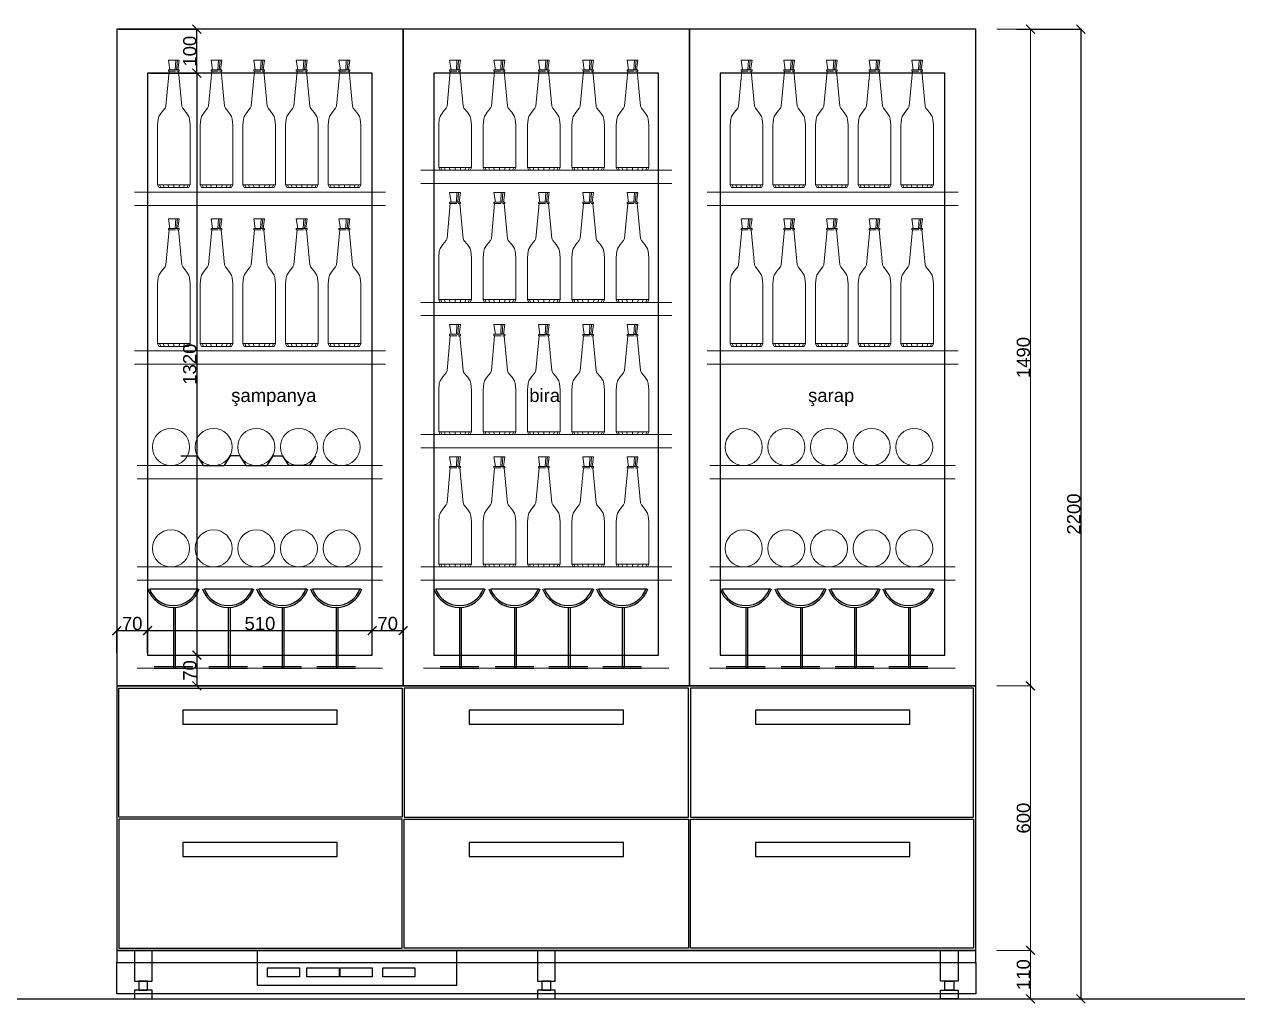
# Model space of a CAD drawing. Header units: millimetres. Extents: x 11444 to 38468, y 2013 to 7470.
# Drawn here: x 17794 to 20548, y 3119 to 5341 of the extents above; entities that cross this region are included whole.
import ezdxf

# ---------------------------------------------------------------- set-up
doc = ezdxf.new("R2010")
doc.units = ezdxf.units.MM
doc.layers.add('Auto-SilikCizgiler', color=251, linetype='Continuous', lineweight=9)
doc.styles.get("Standard").update_dxf_attribs({"font": 'arial.ttf'})
doc.dimstyles.new('ölçü 1_50', dxfattribs={"dimtxt": 30, "dimasz": 20, "dimexe": 2, "dimexo": 5, "dimtad": 1, "dimdec": 0, "dimtxsty": 'Standard', "dimblk": 'ARCHTICK', "dimcen": 2.5, "dimclrd": 256, "dimclre": 256, "dimclrt": 256, "dimadec": 0, "dimazin": 0, "dimtfac": 1, "dimtdec": 0, "dimtmove": 0, "dimatfit": 3, "dimldrblk": 'ARCHTICK', "dimfxl": 1, "dimlwd": -1, "dimlwe": -1, "dimarcsym": 0})

# ---------------------------------------------------------------- blocks, each defined once
blk = doc.blocks.new('sisw')
at = {"layer": 'Auto-SilikCizgiler'}
for points in [[(19158.05, 139884.55, -0.22), (19158.36, 139882.35, -0.16), (19158.36, 139882.35, 0.16), (19158.05, 139884.55, 0.22)], [(19159.29, 139884.55), (19158.2, 139884.55, -0.63), (19158.05, 139884.55, -0.22), (19159.29, 139884.55)], [(19159.29, 139884.55), (19158.05, 139884.55, -0.22), (19158.05, 139884.55, 0.22), (19159.29, 139884.55)], [(19159.29, 139884.55), (19158.05, 139884.55, 0.22), (19158.2, 139884.55, 0.63), (19159.29, 139884.55)], [(19159.29, 139884.55), (19158.48, 139884.55, -0.96), (19158.2, 139884.55, -0.63), (19159.29, 139884.55)], [(19159.29, 139884.55), (19158.2, 139884.55, 0.63), (19158.48, 139884.55, 0.96), (19159.29, 139884.55)], [(19159.29, 139884.55), (19158.86, 139884.55, -1.18), (19158.48, 139884.55, -0.96), (19159.29, 139884.55)], [(19159.29, 139884.55), (19158.48, 139884.55, 0.96), (19158.86, 139884.55, 1.18), (19159.29, 139884.55)], [(19159.29, 139884.55), (19159.29, 139884.55, -1.26), (19158.86, 139884.55, -1.18), (19159.29, 139884.55)], [(19159.29, 139884.55), (19158.86, 139884.55, 1.18), (19159.29, 139884.55, 1.26), (19159.29, 139884.55)], [(19159.29, 139884.55), (19159.29, 139884.55, 1.26), (19159.72, 139884.55, 1.18), (19159.29, 139884.55)], [(19159.29, 139884.55), (19159.72, 139884.55, 1.18), (19160.1, 139884.55, 0.96), (19159.29, 139884.55)], [(19159.29, 139884.55), (19160.1, 139884.55, 0.96), (19160.38, 139884.55, 0.63), (19159.29, 139884.55)], [(19159.29, 139884.55), (19160.38, 139884.55, 0.63), (19160.53, 139884.55, 0.22), (19159.29, 139884.55)], [(19159.29, 139884.55), (19160.53, 139884.55, 0.22), (19160.53, 139884.55, -0.22), (19159.29, 139884.55)], [(19159.29, 139884.55), (19160.53, 139884.55, -0.22), (19160.38, 139884.55, -0.63), (19159.29, 139884.55)], [(19159.29, 139884.55), (19160.38, 139884.55, -0.63), (19160.1, 139884.55, -0.96), (19159.29, 139884.55)], [(19159.29, 139884.55), (19160.1, 139884.55, -0.96), (19159.72, 139884.55, -1.18), (19159.29, 139884.55)], [(19159.29, 139884.55), (19159.72, 139884.55, -1.18), (19159.29, 139884.55, -1.26), (19159.29, 139884.55)], [(19159.72, 139884.55, 1.18), (19159.61, 139882.35, 0.89), (19159.9, 139882.35, 0.72), (19160.1, 139884.55, 0.96)], [(19160.1, 139884.55, -0.96), (19159.9, 139882.35, -0.72), (19159.61, 139882.35, -0.89), (19159.72, 139884.55, -1.18)], [(19160.53, 139884.55, 0.22), (19160.22, 139882.35, 0.16), (19160.22, 139882.35, -0.16), (19160.53, 139884.55, -0.22)], [(19158.21, 139882.04, 0.19), (19157.47, 139874.11, 0.32), (19157.47, 139874.11, -0.32), (19158.21, 139882.04, -0.19)], [(19158.78, 139882.35, 0.3), (19158.2, 139882.35, 0.63), (19158.05, 139882.35, 0.22), (19158.71, 139882.35, 0.1)], [(19158.71, 139882.35, 0.1), (19158.05, 139882.35, 0.22), (19158.05, 139882.35, -0.22), (19158.71, 139882.35, -0.1)], [(19158.05, 139882.35, 0.22), (19158.05, 139882.04, 0.22), (19158.05, 139882.04, -0.22), (19158.05, 139882.35, -0.22)], [(19158.71, 139882.35, -0.1), (19158.05, 139882.35, -0.22), (19158.2, 139882.35, -0.63), (19158.78, 139882.35, -0.3)], [(19158.2, 139882.04, 0.63), (19158.34, 139882.04, 0.55), (19158.21, 139882.04, 0.19), (19158.05, 139882.04, 0.22)], [(19158.05, 139882.04, 0.22), (19158.21, 139882.04, 0.19), (19158.21, 139882.04, -0.19), (19158.05, 139882.04, -0.22)], [(19158.05, 139882.04, -0.22), (19158.21, 139882.04, -0.19), (19158.34, 139882.04, -0.55), (19158.2, 139882.04, -0.63)], [(19158.91, 139882.35, 0.46), (19158.48, 139882.35, 0.96), (19158.2, 139882.35, 0.63), (19158.78, 139882.35, 0.3)], [(19158.78, 139882.35, -0.3), (19158.2, 139882.35, -0.63), (19158.48, 139882.35, -0.96), (19158.91, 139882.35, -0.46)], [(19158.48, 139882.04, 0.96), (19158.58, 139882.04, 0.84), (19158.34, 139882.04, 0.55), (19158.2, 139882.04, 0.63)], [(19158.2, 139882.04, -0.63), (19158.34, 139882.04, -0.55), (19159.67, 139882.04, -1.03), (19158.48, 139882.04, -0.96)], [(19158.36, 139882.35, 0.16), (19158.73, 139882.35, 0.1), (19158.8, 139882.35, 0.28), (19158.47, 139882.35, 0.47)], [(19158.36, 139882.35, -0.16), (19158.73, 139882.35, -0.1), (19158.73, 139882.35, 0.1), (19158.36, 139882.35, 0.16)], [(19158.47, 139882.35, -0.47), (19158.8, 139882.35, -0.28), (19158.73, 139882.35, -0.1), (19158.36, 139882.35, -0.16)], [(19158.47, 139882.35, 0.47), (19158.8, 139882.35, 0.28), (19158.93, 139882.35, 0.43), (19158.69, 139882.35, 0.72)], [(19158.69, 139882.35, -0.72), (19158.93, 139882.35, -0.43), (19158.8, 139882.35, -0.28), (19158.47, 139882.35, -0.47)], [(19159.09, 139882.35, 0.56), (19158.86, 139882.35, 1.18), (19158.48, 139882.35, 0.96), (19158.91, 139882.35, 0.46)], [(19158.91, 139882.35, -0.46), (19158.48, 139882.35, -0.96), (19158.86, 139882.35, -1.18), (19159.09, 139882.35, -0.56)], [(19158.69, 139882.35, 0.72), (19158.93, 139882.35, 0.43), (19159.1, 139882.35, 0.53), (19158.97, 139882.35, 0.89)], [(19158.97, 139882.35, -0.89), (19159.1, 139882.35, -0.53), (19158.93, 139882.35, -0.43), (19158.69, 139882.35, -0.72)], [(19159.29, 139882.35, 0.6), (19159.29, 139882.35, 1.26), (19158.86, 139882.35, 1.18), (19159.09, 139882.35, 0.56)], [(19159.09, 139882.35, -0.56), (19158.86, 139882.35, -1.18), (19159.29, 139882.35, -1.26), (19159.29, 139882.35, -0.6)], [(19159.29, 139882.35, -0.94), (19159.29, 139882.35, -0.57), (19159.1, 139882.35, -0.53), (19158.97, 139882.35, -0.89)], [(19158.97, 139882.35, 0.89), (19159.1, 139882.35, 0.53), (19159.29, 139882.35, 0.57), (19159.29, 139882.35, 0.94)], [(19159.61, 139882.35, -0.89), (19159.48, 139882.35, -0.53), (19159.29, 139882.35, -0.57), (19159.29, 139882.35, -0.94)], [(19159.29, 139882.35, 0.94), (19159.29, 139882.35, 0.57), (19159.48, 139882.35, 0.53), (19159.61, 139882.35, 0.89)], [(19159.29, 139882.35, -0.6), (19159.29, 139882.35, -1.26), (19159.72, 139882.35, -1.18), (19159.49, 139882.35, -0.56)], [(19159.49, 139882.35, 0.56), (19159.72, 139882.35, 1.18), (19159.29, 139882.35, 1.26), (19159.29, 139882.35, 0.6)], [(19159.9, 139882.35, -0.72), (19159.65, 139882.35, -0.43), (19159.48, 139882.35, -0.53), (19159.61, 139882.35, -0.89)], [(19159.61, 139882.35, 0.89), (19159.48, 139882.35, 0.53), (19159.65, 139882.35, 0.43), (19159.9, 139882.35, 0.72)], [(19159.49, 139882.35, -0.56), (19159.72, 139882.35, -1.18), (19160.1, 139882.35, -0.96), (19159.67, 139882.35, -0.46)], [(19159.67, 139882.35, 0.46), (19160.1, 139882.35, 0.96), (19159.72, 139882.35, 1.18), (19159.49, 139882.35, 0.56)], [(19160.11, 139882.35, -0.47), (19159.78, 139882.35, -0.28), (19159.65, 139882.35, -0.43), (19159.9, 139882.35, -0.72)], [(19159.9, 139882.35, 0.72), (19159.65, 139882.35, 0.43), (19159.78, 139882.35, 0.28), (19160.11, 139882.35, 0.47)], [(19159.67, 139882.35, -0.46), (19160.1, 139882.35, -0.96), (19160.38, 139882.35, -0.63), (19159.81, 139882.35, -0.3)], [(19159.81, 139882.35, 0.3), (19160.38, 139882.35, 0.63), (19160.1, 139882.35, 0.96), (19159.67, 139882.35, 0.46)], [(19160.22, 139882.35, -0.16), (19159.85, 139882.35, -0.1), (19159.78, 139882.35, -0.28), (19160.11, 139882.35, -0.47)], [(19160.11, 139882.35, 0.47), (19159.78, 139882.35, 0.28), (19159.85, 139882.35, 0.1), (19160.22, 139882.35, 0.16)], [(19159.81, 139882.35, -0.3), (19160.38, 139882.35, -0.63), (19160.53, 139882.35, -0.22), (19159.88, 139882.35, -0.1)], [(19159.88, 139882.35, 0.1), (19160.53, 139882.35, 0.22), (19160.38, 139882.35, 0.63), (19159.81, 139882.35, 0.3)], [(19160.22, 139882.35, 0.16), (19159.85, 139882.35, 0.1), (19159.85, 139882.35, -0.1), (19160.22, 139882.35, -0.16)], [(19159.88, 139882.35, -0.1), (19160.53, 139882.35, -0.22), (19160.53, 139882.35, 0.22), (19159.88, 139882.35, 0.1)], [(19160.1, 139882.04, -0.96), (19160, 139882.04, -0.84), (19160.24, 139882.04, -0.55), (19160.38, 139882.04, -0.63)], [(19160.38, 139882.04, 0.63), (19160.24, 139882.04, 0.55), (19160, 139882.04, 0.84), (19160.1, 139882.04, 0.96)], [(19160.38, 139882.04, -0.63), (19160.24, 139882.04, -0.55), (19160.37, 139882.04, -0.19), (19160.53, 139882.04, -0.22)], [(19160.53, 139882.04, 0.22), (19160.37, 139882.04, 0.19), (19160.24, 139882.04, 0.55), (19160.38, 139882.04, 0.63)], [(19160.37, 139882.04, -0.19), (19161.11, 139874.11, -0.32), (19161.11, 139874.11, 0.32), (19160.37, 139882.04, 0.19)], [(19160.53, 139882.04, -0.22), (19160.37, 139882.04, -0.19), (19160.37, 139882.04, 0.19), (19160.53, 139882.04, 0.22)], [(19160.53, 139882.35, -0.22), (19160.53, 139882.04, -0.22), (19160.53, 139882.04, 0.22), (19160.53, 139882.35, 0.22)], [(19156.5, 139872.71, 0.49), (19155.89, 139871.78, 0.6), (19155.89, 139871.78, -0.6), (19156.5, 139872.71, -0.49)], [(19157.28, 139873.64, 0.35), (19156.5, 139872.71, 0.49), (19156.5, 139872.71, -0.49), (19157.28, 139873.64, -0.35)], [(19157.47, 139874.11, 0.32), (19157.28, 139873.64, 0.35), (19157.28, 139873.64, -0.35), (19157.47, 139874.11, -0.32)], [(19161.11, 139874.11, -0.32), (19161.3, 139873.64, -0.35), (19161.3, 139873.64, 0.35), (19161.11, 139874.11, 0.32)], [(19161.3, 139873.64, -0.35), (19162.09, 139872.71, -0.49), (19162.09, 139872.71, 0.49), (19161.3, 139873.64, 0.35)], [(19162.09, 139872.71, -0.49), (19162.69, 139871.78, -0.6), (19162.69, 139871.78, 0.6), (19162.09, 139872.71, 0.49)], [(19155.72, 139871.19, 0.63), (19155.58, 139869.78, 0.65), (19155.58, 139869.78, -0.65), (19155.72, 139871.19, -0.63)], [(19155.58, 139869.78, 0.65), (19155.58, 139856.26, 0.65), (19155.58, 139856.26, -0.65), (19155.58, 139869.78, -0.65)], [(19155.89, 139871.78, 0.6), (19155.72, 139871.19, 0.63), (19155.72, 139871.19, -0.63), (19155.89, 139871.78, -0.6)], [(19162.69, 139871.78, -0.6), (19162.86, 139871.19, -0.63), (19162.86, 139871.19, 0.63), (19162.69, 139871.78, 0.6)], [(19162.86, 139871.19, -0.63), (19163.01, 139869.78, -0.65), (19163.01, 139869.78, 0.65), (19162.86, 139871.19, 0.63)], [(19163.01, 139869.78, -0.65), (19163.01, 139856.26, -0.65), (19163.01, 139856.26, 0.65), (19163.01, 139869.78, 0.65)], [(19156.02, 139856.26, 1.89), (19156.3, 139855.63, 1.73), (19155.89, 139855.63, 0.6), (19155.58, 139856.26, 0.65)], [(19155.58, 139856.26, 0.65), (19155.89, 139855.63, 0.6), (19155.89, 139855.63, -0.6), (19155.58, 139856.26, -0.65)], [(19155.58, 139856.26, -0.65), (19155.89, 139855.63, -0.6), (19156.3, 139855.63, -1.73), (19156.02, 139856.26, -1.89)], [(19156.87, 139856.26, 2.89), (19157.07, 139855.63, 2.65), (19156.3, 139855.63, 1.73), (19156.02, 139856.26, 1.89)], [(19156.02, 139856.26, -1.89), (19156.3, 139855.63, -1.73), (19157.07, 139855.63, -2.65), (19156.87, 139856.26, -2.89)], [(19156.87, 139856.26, -2.89), (19157.07, 139855.63, -2.65), (19158.11, 139855.63, -3.25), (19158, 139856.26, -3.54)], [(19158, 139856.26, 3.54), (19158.11, 139855.63, 3.25), (19157.07, 139855.63, 2.65), (19156.87, 139856.26, 2.89)], [(19158, 139856.26, -3.54), (19158.11, 139855.63, -3.25), (19159.29, 139855.63, -3.46), (19159.29, 139856.26, -3.77)], [(19159.29, 139856.26, 3.77), (19159.29, 139855.63, 3.46), (19158.11, 139855.63, 3.25), (19158, 139856.26, 3.54)], [(19159.29, 139856.26, -3.77), (19159.29, 139855.63, -3.46), (19160.47, 139855.63, -3.25), (19160.58, 139856.26, -3.54)], [(19160.58, 139856.26, 3.54), (19160.47, 139855.63, 3.25), (19159.29, 139855.63, 3.46), (19159.29, 139856.26, 3.77)], [(19160.58, 139856.26, -3.54), (19160.47, 139855.63, -3.25), (19161.51, 139855.63, -2.65), (19161.72, 139856.26, -2.89)], [(19161.72, 139856.26, 2.89), (19161.51, 139855.63, 2.65), (19160.47, 139855.63, 3.25), (19160.58, 139856.26, 3.54)], [(19161.72, 139856.26, -2.89), (19161.51, 139855.63, -2.65), (19162.29, 139855.63, -1.73), (19162.56, 139856.26, -1.89)], [(19162.56, 139856.26, 1.89), (19162.29, 139855.63, 1.73), (19161.51, 139855.63, 2.65), (19161.72, 139856.26, 2.89)], [(19162.56, 139856.26, -1.89), (19162.29, 139855.63, -1.73), (19162.7, 139855.63, -0.6), (19163.01, 139856.26, -0.65)], [(19163.01, 139856.26, 0.65), (19162.7, 139855.63, 0.6), (19162.29, 139855.63, 1.73), (19162.56, 139856.26, 1.89)], [(19163.01, 139856.26, -0.65), (19162.7, 139855.63, -0.6), (19162.7, 139855.63, 0.6), (19163.01, 139856.26, 0.65)], [(19156.3, 139855.63, 1.73), (19157.11, 139855.63, 1.26), (19156.82, 139855.63, 0.44), (19155.89, 139855.63, 0.6)], [(19155.89, 139855.63, 0.6), (19156.82, 139855.63, 0.44), (19156.82, 139855.63, -0.44), (19155.89, 139855.63, -0.6)], [(19155.89, 139855.63, -0.6), (19156.82, 139855.63, -0.44), (19157.11, 139855.63, -1.26), (19156.3, 139855.63, -1.73)], [(19157.07, 139855.63, 2.65), (19157.68, 139855.63, 1.93), (19157.11, 139855.63, 1.26), (19156.3, 139855.63, 1.73)], [(19156.3, 139855.63, -1.73), (19157.11, 139855.63, -1.26), (19157.68, 139855.63, -1.93), (19157.07, 139855.63, -2.65)], [(19158.11, 139855.63, 3.25), (19158.43, 139855.63, 2.36), (19157.68, 139855.63, 1.93), (19157.07, 139855.63, 2.65)], [(19157.07, 139855.63, -2.65), (19157.68, 139855.63, -1.93), (19158.43, 139855.63, -2.36), (19158.11, 139855.63, -3.25)], [(19158.11, 139855.63, -3.25), (19158.43, 139855.63, -2.36), (19159.29, 139855.63, -2.51), (19159.29, 139855.63, -3.46)], [(19159.29, 139855.63, 3.46), (19159.29, 139855.63, 2.51), (19158.43, 139855.63, 2.36), (19158.11, 139855.63, 3.25)], [(19159.29, 139855.63, -3.46), (19159.29, 139855.63, -2.51), (19160.15, 139855.63, -2.36), (19160.47, 139855.63, -3.25)], [(19160.47, 139855.63, 3.25), (19160.15, 139855.63, 2.36), (19159.29, 139855.63, 2.51), (19159.29, 139855.63, 3.46)], [(19160.47, 139855.63, -3.25), (19160.15, 139855.63, -2.36), (19160.91, 139855.63, -1.93), (19161.51, 139855.63, -2.65)], [(19161.51, 139855.63, 2.65), (19160.91, 139855.63, 1.93), (19160.15, 139855.63, 2.36), (19160.47, 139855.63, 3.25)], [(19161.51, 139855.63, -2.65), (19160.91, 139855.63, -1.93), (19161.47, 139855.63, -1.26), (19162.29, 139855.63, -1.73)], [(19162.29, 139855.63, 1.73), (19161.47, 139855.63, 1.26), (19160.91, 139855.63, 1.93), (19161.51, 139855.63, 2.65)], [(19162.29, 139855.63, -1.73), (19161.47, 139855.63, -1.26), (19161.77, 139855.63, -0.44), (19162.7, 139855.63, -0.6)], [(19162.7, 139855.63, 0.6), (19161.77, 139855.63, 0.44), (19161.47, 139855.63, 1.26), (19162.29, 139855.63, 1.73)], [(19162.7, 139855.63, -0.6), (19161.77, 139855.63, -0.44), (19161.77, 139855.63, 0.44), (19162.7, 139855.63, 0.6)]]:
    blk.add_3dface(points, dxfattribs=at)
blk = doc.blocks.new('_ArchTick')
at = {"color": 0, "linetype": 'ByBlock', "const_width": 0.15}
blk.add_lwpolyline([(-0.5, -0.5), (0.5, 0.5)], dxfattribs=at)
blk = doc.blocks.new('*D66')
at = {"layer": 'Auto-SilikCizgiler', "transparency": 16777216}
for p, q in [((20001.5, 3240.4), (20079.7, 3240.4)), ((20077.7, 3240.4), (20077.7, 3130.4)), ((20001.5, 3130.4), (20079.7, 3130.4))]:
    blk.add_line(p, q, dxfattribs=at)
at = {"layer": 'Defpoints', "color": 0, "transparency": 16777216}
for p in [(19996.5, 3240.4), (19996.5, 3130.4), (20077.7, 3130.4)]:
    blk.add_point(p, dxfattribs=at)
at = {"layer": 'Auto-SilikCizgiler', "transparency": 16777216, "xscale": 20, "yscale": 20, "zscale": 20}
for p, rotation in [((20077.7, 3240.4), 90), ((20077.7, 3130.4), 270)]:
    blk.add_blockref('_ArchTick', p, dxfattribs=dict(at, rotation=rotation))
at = {"layer": 'Auto-SilikCizgiler', "transparency": 16777216, "insert": (20061.7, 3185.4), "char_height": 30, "attachment_point": 5, "rotation": 90}
blk.add_mtext('110', dxfattribs=at)
blk = doc.blocks.new('*D67')
at = {"layer": 'Auto-SilikCizgiler', "transparency": 16777216}
for p, q in [((20001.5, 3840.4), (20079.7, 3840.4)), ((20077.7, 3240.4), (20077.7, 3840.4)), ((20001.5, 3240.4), (20079.7, 3240.4))]:
    blk.add_line(p, q, dxfattribs=at)
at = {"layer": 'Defpoints', "color": 0, "transparency": 16777216}
for p in [(19996.5, 3840.4), (20077.7, 3840.4), (19996.5, 3240.4)]:
    blk.add_point(p, dxfattribs=at)
at = {"layer": 'Auto-SilikCizgiler', "transparency": 16777216, "xscale": 20, "yscale": 20, "zscale": 20}
for p, rotation in [((20077.7, 3840.4), 90), ((20077.7, 3240.4), 270)]:
    blk.add_blockref('_ArchTick', p, dxfattribs=dict(at, rotation=rotation))
at = {"layer": 'Auto-SilikCizgiler', "transparency": 16777216, "insert": (20061.7, 3540.4), "char_height": 30, "attachment_point": 5, "rotation": 90}
blk.add_mtext('600', dxfattribs=at)
blk = doc.blocks.new('*D68')
at = {"layer": 'Auto-SilikCizgiler', "transparency": 16777216}
for p, q in [((20001.5, 5330.4), (20079.7, 5330.4)), ((20077.7, 3840.4), (20077.7, 5330.4)), ((20001.5, 3840.4), (20079.7, 3840.4))]:
    blk.add_line(p, q, dxfattribs=at)
at = {"layer": 'Defpoints', "color": 0, "transparency": 16777216}
for p in [(19996.5, 5330.4), (20077.7, 5330.4), (19996.5, 3840.4)]:
    blk.add_point(p, dxfattribs=at)
at = {"layer": 'Auto-SilikCizgiler', "transparency": 16777216, "xscale": 20, "yscale": 20, "zscale": 20}
for p, rotation in [((20077.7, 5330.4), 90), ((20077.7, 3840.4), 270)]:
    blk.add_blockref('_ArchTick', p, dxfattribs=dict(at, rotation=rotation))
at = {"layer": 'Auto-SilikCizgiler', "transparency": 16777216, "insert": (20061.7, 4585.4), "char_height": 30, "attachment_point": 5, "rotation": 90}
blk.add_mtext('1490', dxfattribs=at)
blk = doc.blocks.new('*D73')
at = {"transparency": 16777216}
for p, q in [((20045.6, 5330.4), (20193.9, 5330.4)), ((20191.9, 5330.4), (20191.9, 3130.4)), ((20045.6, 3130.4), (20193.9, 3130.4))]:
    blk.add_line(p, q, dxfattribs=at)
at = {"layer": 'Defpoints', "color": 0, "transparency": 16777216}
for p in [(20040.6, 5330.4), (20040.6, 3130.4), (20191.9, 3130.4)]:
    blk.add_point(p, dxfattribs=at)
at = {"transparency": 16777216, "xscale": 20, "yscale": 20, "zscale": 20}
for p, rotation in [((20191.9, 5330.4), 90), ((20191.9, 3130.4), 270)]:
    blk.add_blockref('_ArchTick', p, dxfattribs=dict(at, rotation=rotation))
at = {"transparency": 16777216, "insert": (20176, 4230.4), "char_height": 30, "attachment_point": 5, "rotation": 90}
blk.add_mtext('2200', dxfattribs=at)
blk = doc.blocks.new('A$C31B919D4')
at = {"layer": 'Auto-SilikCizgiler'}
for points in [[(24.8, 249.6, -27.3), (27.9, 227.6, -26.8), (27.9, 227.6, -23.5), (24.8, 249.6, -23)], [(37.1, 249.6, -25.1), (26.3, 249.6, -31.4), (24.8, 249.6, -27.3), (37.1, 249.6, -25.1)], [(37.1, 249.6, -25.1), (24.8, 249.6, -27.3), (24.8, 249.6, -23), (37.1, 249.6, -25.1)], [(37.1, 249.6, -25.1), (24.8, 249.6, -23), (26.3, 249.6, -18.9), (37.1, 249.6, -25.1)], [(37.1, 249.6, -25.1), (29.1, 249.6, -34.8), (26.3, 249.6, -31.4), (37.1, 249.6, -25.1)], [(37.1, 249.6, -25.1), (26.3, 249.6, -18.9), (29.1, 249.6, -15.5), (37.1, 249.6, -25.1)], [(37.1, 249.6, -25.1), (32.8, 249.6, -37), (29.1, 249.6, -34.8), (37.1, 249.6, -25.1)], [(37.1, 249.6, -25.1), (29.1, 249.6, -15.5), (32.8, 249.6, -13.3), (37.1, 249.6, -25.1)], [(37.1, 249.6, -25.1), (37.1, 249.6, -37.7), (32.8, 249.6, -37), (37.1, 249.6, -25.1)], [(37.1, 249.6, -25.1), (32.8, 249.6, -13.3), (37.1, 249.6, -12.6), (37.1, 249.6, -25.1)], [(37.1, 249.6, -25.1), (37.1, 249.6, -12.6), (41.4, 249.6, -13.3), (37.1, 249.6, -25.1)], [(37.1, 249.6, -25.1), (41.4, 249.6, -13.3), (45.2, 249.6, -15.5), (37.1, 249.6, -25.1)], [(37.1, 249.6, -25.1), (45.2, 249.6, -15.5), (48, 249.6, -18.9), (37.1, 249.6, -25.1)], [(37.1, 249.6, -25.1), (48, 249.6, -18.9), (49.5, 249.6, -23), (37.1, 249.6, -25.1)], [(37.1, 249.6, -25.1), (49.5, 249.6, -23), (49.5, 249.6, -27.3), (37.1, 249.6, -25.1)], [(37.1, 249.6, -25.1), (49.5, 249.6, -27.3), (48, 249.6, -31.4), (37.1, 249.6, -25.1)], [(37.1, 249.6, -25.1), (48, 249.6, -31.4), (45.2, 249.6, -34.8), (37.1, 249.6, -25.1)], [(37.1, 249.6, -25.1), (45.2, 249.6, -34.8), (41.4, 249.6, -37), (37.1, 249.6, -25.1)], [(37.1, 249.6, -25.1), (41.4, 249.6, -37), (37.1, 249.6, -37.7), (37.1, 249.6, -25.1)], [(41.4, 249.6, -13.3), (40.4, 227.6, -16.3), (43.2, 227.6, -17.9), (45.2, 249.6, -15.5)], [(45.2, 249.6, -34.8), (43.2, 227.6, -32.4), (40.4, 227.6, -34), (41.4, 249.6, -37)], [(49.5, 249.6, -23), (46.4, 227.6, -23.5), (46.4, 227.6, -26.8), (49.5, 249.6, -27.3)], [(26.3, 224.5, -23.2), (18.9, 145.2, -21.9), (18.9, 145.2, -28.4), (26.3, 224.5, -27.1)], [(32, 227.6, -22.2), (26.3, 227.6, -18.9), (24.8, 227.6, -23), (31.3, 227.6, -24.1)], [(31.3, 227.6, -24.1), (24.8, 227.6, -23), (24.8, 227.6, -27.3), (31.3, 227.6, -26.2)], [(24.8, 227.6, -23), (24.8, 224.5, -23), (24.8, 224.5, -27.3), (24.8, 227.6, -27.3)], [(31.3, 227.6, -26.2), (24.8, 227.6, -27.3), (26.3, 227.6, -31.4), (32, 227.6, -28.1)], [(26.3, 224.5, -18.9), (27.6, 224.5, -19.6), (26.3, 224.5, -23.2), (24.8, 224.5, -23)], [(24.8, 224.5, -23), (26.3, 224.5, -23.2), (26.3, 224.5, -27.1), (24.8, 224.5, -27.3)], [(24.8, 224.5, -27.3), (26.3, 224.5, -27.1), (27.6, 224.5, -30.6), (26.3, 224.5, -31.4)], [(33.3, 227.6, -20.6), (29.1, 227.6, -15.5), (26.3, 227.6, -18.9), (32, 227.6, -22.2)], [(32, 227.6, -28.1), (26.3, 227.6, -31.4), (29.1, 227.6, -34.8), (33.3, 227.6, -29.7)], [(29.1, 224.5, -15.5), (30.1, 224.5, -16.7), (27.6, 224.5, -19.6), (26.3, 224.5, -18.9)], [(26.3, 224.5, -31.4), (27.6, 224.5, -30.6), (40.9, 224.5, -35.5), (29.1, 224.5, -34.8)], [(27.9, 227.6, -23.5), (31.6, 227.6, -24.2), (32.3, 227.6, -22.3), (29, 227.6, -20.4)], [(27.9, 227.6, -26.8), (31.6, 227.6, -26.1), (31.6, 227.6, -24.2), (27.9, 227.6, -23.5)], [(29, 227.6, -29.9), (32.3, 227.6, -28), (31.6, 227.6, -26.1), (27.9, 227.6, -26.8)], [(29, 227.6, -20.4), (32.3, 227.6, -22.3), (33.5, 227.6, -20.8), (31.1, 227.6, -17.9)], [(31.1, 227.6, -32.4), (33.5, 227.6, -29.5), (32.3, 227.6, -28), (29, 227.6, -29.9)], [(35.1, 227.6, -19.6), (32.8, 227.6, -13.3), (29.1, 227.6, -15.5), (33.3, 227.6, -20.6)], [(33.3, 227.6, -29.7), (29.1, 227.6, -34.8), (32.8, 227.6, -37), (35.1, 227.6, -30.7)], [(31.1, 227.6, -17.9), (33.5, 227.6, -20.8), (35.2, 227.6, -19.8), (33.9, 227.6, -16.3)], [(33.9, 227.6, -34), (35.2, 227.6, -30.5), (33.5, 227.6, -29.5), (31.1, 227.6, -32.4)], [(37.1, 227.6, -19.2), (37.1, 227.6, -12.6), (32.8, 227.6, -13.3), (35.1, 227.6, -19.6)], [(35.1, 227.6, -30.7), (32.8, 227.6, -37), (37.1, 227.6, -37.7), (37.1, 227.6, -31.1)], [(37.1, 227.6, -34.6), (37.1, 227.6, -30.8), (35.2, 227.6, -30.5), (33.9, 227.6, -34)], [(33.9, 227.6, -16.3), (35.2, 227.6, -19.8), (37.1, 227.6, -19.5), (37.1, 227.6, -15.7)], [(40.4, 227.6, -34), (39.1, 227.6, -30.5), (37.1, 227.6, -30.8), (37.1, 227.6, -34.6)], [(37.1, 227.6, -15.7), (37.1, 227.6, -19.5), (39.1, 227.6, -19.8), (40.4, 227.6, -16.3)], [(37.1, 227.6, -31.1), (37.1, 227.6, -37.7), (41.4, 227.6, -37), (39.2, 227.6, -30.7)], [(39.2, 227.6, -19.6), (41.4, 227.6, -13.3), (37.1, 227.6, -12.6), (37.1, 227.6, -19.2)], [(43.2, 227.6, -32.4), (40.8, 227.6, -29.5), (39.1, 227.6, -30.5), (40.4, 227.6, -34)], [(40.4, 227.6, -16.3), (39.1, 227.6, -19.8), (40.8, 227.6, -20.8), (43.2, 227.6, -17.9)], [(39.2, 227.6, -30.7), (41.4, 227.6, -37), (45.2, 227.6, -34.8), (41, 227.6, -29.7)], [(41, 227.6, -20.6), (45.2, 227.6, -15.5), (41.4, 227.6, -13.3), (39.2, 227.6, -19.6)], [(45.3, 227.6, -29.9), (42, 227.6, -28), (40.8, 227.6, -29.5), (43.2, 227.6, -32.4)], [(43.2, 227.6, -17.9), (40.8, 227.6, -20.8), (42, 227.6, -22.3), (45.3, 227.6, -20.4)], [(41, 227.6, -29.7), (45.2, 227.6, -34.8), (48, 227.6, -31.4), (42.3, 227.6, -28.1)], [(42.3, 227.6, -22.2), (48, 227.6, -18.9), (45.2, 227.6, -15.5), (41, 227.6, -20.6)], [(46.4, 227.6, -26.8), (42.7, 227.6, -26.1), (42, 227.6, -28), (45.3, 227.6, -29.9)], [(45.3, 227.6, -20.4), (42, 227.6, -22.3), (42.7, 227.6, -24.2), (46.4, 227.6, -23.5)], [(42.3, 227.6, -28.1), (48, 227.6, -31.4), (49.5, 227.6, -27.3), (43, 227.6, -26.2)], [(43, 227.6, -24.1), (49.5, 227.6, -23), (48, 227.6, -18.9), (42.3, 227.6, -22.2)], [(46.4, 227.6, -23.5), (42.7, 227.6, -24.2), (42.7, 227.6, -26.1), (46.4, 227.6, -26.8)], [(43, 227.6, -26.2), (49.5, 227.6, -27.3), (49.5, 227.6, -23), (43, 227.6, -24.1)], [(45.2, 224.5, -34.8), (44.2, 224.5, -33.6), (46.7, 224.5, -30.6), (48, 224.5, -31.4)], [(48, 224.5, -18.9), (46.7, 224.5, -19.6), (44.2, 224.5, -16.7), (45.2, 224.5, -15.5)], [(48, 224.5, -31.4), (46.7, 224.5, -30.6), (48, 224.5, -27.1), (49.5, 224.5, -27.3)], [(49.5, 224.5, -23), (48, 224.5, -23.2), (46.7, 224.5, -19.6), (48, 224.5, -18.9)], [(48, 224.5, -27.1), (55.4, 145.2, -28.4), (55.4, 145.2, -21.9), (48, 224.5, -23.2)], [(49.5, 224.5, -27.3), (48, 224.5, -27.1), (48, 224.5, -23.2), (49.5, 224.5, -23)], [(49.5, 227.6, -27.3), (49.5, 224.5, -27.3), (49.5, 224.5, -23), (49.5, 227.6, -23)], [(17, 140.5, -21.6), (9.2, 131.2, -20.2), (9.2, 131.2, -30.1), (17, 140.5, -28.7)], [(18.9, 145.2, -21.9), (17, 140.5, -21.6), (17, 140.5, -28.7), (18.9, 145.2, -28.4)], [(55.4, 145.2, -28.4), (57.3, 140.5, -28.7), (57.3, 140.5, -21.6), (55.4, 145.2, -21.9)], [(57.3, 140.5, -28.7), (65.1, 131.2, -30.1), (65.1, 131.2, -20.2), (57.3, 140.5, -21.6)], [(1.4, 116, -18.8), (0, 101.9, -18.6), (0, 101.9, -31.7), (1.4, 116, -31.4)], [(3.1, 121.9, -19.1), (1.4, 116, -18.8), (1.4, 116, -31.4), (3.1, 121.9, -31.1)], [(9.2, 131.2, -20.2), (3.1, 121.9, -19.1), (3.1, 121.9, -31.1), (9.2, 131.2, -30.1)], [(65.1, 131.2, -30.1), (71.2, 121.9, -31.1), (71.2, 121.9, -19.1), (65.1, 131.2, -20.2)], [(71.2, 121.9, -31.1), (72.9, 116, -31.4), (72.9, 116, -18.8), (71.2, 121.9, -19.1)], [(72.9, 116, -31.4), (74.3, 101.9, -31.7), (74.3, 101.9, -18.6), (72.9, 116, -18.8)], [(0, 101.9, -18.6), (0, 6.3, -18.6), (0, 6.3, -31.7), (0, 101.9, -31.7)], [(74.3, 101.9, -31.7), (74.3, 6.3, -31.7), (74.3, 6.3, -18.6), (74.3, 101.9, -18.6)], [(4.5, 6.3, -6.3), (7.2, 0, -7.9), (3.1, 0, -19.1), (0, 6.3, -18.6)], [(0, 6.3, -18.6), (3.1, 0, -19.1), (3.1, 0, -31.2), (0, 6.3, -31.7)], [(0, 6.3, -31.7), (3.1, 0, -31.2), (7.2, 0, -42.4), (4.5, 6.3, -44)], [(7.2, 0, -7.9), (15.4, 0, -12.6), (12.4, 0, -20.8), (3.1, 0, -19.1)], [(3.1, 0, -19.1), (12.4, 0, -20.8), (12.4, 0, -29.5), (3.1, 0, -31.2)], [(3.1, 0, -31.2), (12.4, 0, -29.5), (15.4, 0, -37.7), (7.2, 0, -42.4)], [(12.9, 6.3, 3.7), (14.9, 0, 1.3), (7.2, 0, -7.9), (4.5, 6.3, -6.3)], [(4.5, 6.3, -44), (7.2, 0, -42.4), (14.9, 0, -51.6), (12.9, 6.3, -54)], [(14.9, 0, 1.3), (21, 0, -5.9), (15.4, 0, -12.6), (7.2, 0, -7.9)], [(7.2, 0, -42.4), (15.4, 0, -37.7), (21, 0, -44.4), (14.9, 0, -51.6)], [(12.9, 6.3, -54), (14.9, 0, -51.6), (25.3, 0, -57.6), (24.2, 6.3, -60.6)], [(24.2, 6.3, 10.3), (25.3, 0, 7.3), (14.9, 0, 1.3), (12.9, 6.3, 3.7)], [(25.3, 0, 7.3), (28.5, 0, -1.5), (21, 0, -5.9), (14.9, 0, 1.3)], [(14.9, 0, -51.6), (21, 0, -44.4), (28.5, 0, -48.8), (25.3, 0, -57.6)], [(24.2, 6.3, -60.6), (25.3, 0, -57.6), (37.1, 0, -59.7), (37.1, 6.3, -62.9)], [(37.1, 6.3, 12.6), (37.1, 0, 9.4), (25.3, 0, 7.3), (24.2, 6.3, 10.3)], [(25.3, 0, -57.6), (28.5, 0, -48.8), (37.1, 0, -50.3), (37.1, 0, -59.7)], [(37.1, 0, 9.4), (37.1, 0), (28.5, 0, -1.5), (25.3, 0, 7.3)], [(37.1, 6.3, -62.9), (37.1, 0, -59.7), (49, 0, -57.6), (50, 6.3, -60.6)], [(50, 6.3, 10.3), (49, 0, 7.3), (37.1, 0, 9.4), (37.1, 6.3, 12.6)], [(37.1, 0, -59.7), (37.1, 0, -50.3), (45.7, 0, -48.8), (49, 0, -57.6)], [(49, 0, 7.3), (45.7, 0, -1.5), (37.1, 0), (37.1, 0, 9.4)], [(49, 0, -57.6), (45.7, 0, -48.8), (53.3, 0, -44.4), (59.4, 0, -51.6)], [(59.4, 0, 1.3), (53.3, 0, -5.9), (45.7, 0, -1.5), (49, 0, 7.3)], [(50, 6.3, -60.6), (49, 0, -57.6), (59.4, 0, -51.6), (61.4, 6.3, -54)], [(61.4, 6.3, 3.7), (59.4, 0, 1.3), (49, 0, 7.3), (50, 6.3, 10.3)], [(59.4, 0, -51.6), (53.3, 0, -44.4), (58.9, 0, -37.7), (67.1, 0, -42.4)], [(67.1, 0, -7.9), (58.9, 0, -12.6), (53.3, 0, -5.9), (59.4, 0, 1.3)], [(67.1, 0, -42.4), (58.9, 0, -37.7), (61.9, 0, -29.5), (71.2, 0, -31.2)], [(71.2, 0, -19.1), (61.9, 0, -20.8), (58.9, 0, -12.6), (67.1, 0, -7.9)], [(61.4, 6.3, -54), (59.4, 0, -51.6), (67.1, 0, -42.4), (69.8, 6.3, -44)], [(69.8, 6.3, -6.3), (67.1, 0, -7.9), (59.4, 0, 1.3), (61.4, 6.3, 3.7)], [(71.2, 0, -31.2), (61.9, 0, -29.5), (61.9, 0, -20.8), (71.2, 0, -19.1)], [(69.8, 6.3, -44), (67.1, 0, -42.4), (71.2, 0, -31.2), (74.3, 6.3, -31.7)], [(74.3, 6.3, -18.6), (71.2, 0, -19.1), (67.1, 0, -7.9), (69.8, 6.3, -6.3)], [(74.3, 6.3, -31.7), (71.2, 0, -31.2), (71.2, 0, -19.1), (74.3, 6.3, -18.6)]]:
    blk.add_3dface(points, dxfattribs=at)
blk = doc.blocks.new('A$C2D1D6223')
for p, q in [((4.4, 90.4), (59.2, 90.4)), ((30.9, 69.5), (30.9, 0)), ((32.9, 69.5), (32.9, 0)), ((8.8, 2), (53, 2)), ((8.8, 0), (53, 0))]:
    blk.add_line(p, q)
for radius in [30.9, 28.9]:
    blk.add_arc((30.9, 100.3), radius, 198.7493, 341.2507)
blk = doc.blocks.new('*D92')
at = {"transparency": 16777216}
for p, q in [((18008.6, 5330.4), (18187.4, 5330.4)), ((18185.4, 5230.4), (18185.4, 5330.4)), ((18078.6, 5230.4), (18187.4, 5230.4))]:
    blk.add_line(p, q, dxfattribs=at)
at = {"layer": 'Defpoints', "color": 0, "transparency": 16777216}
for p in [(18003.6, 5330.4), (18185.4, 5330.4), (18073.6, 5230.4)]:
    blk.add_point(p, dxfattribs=at)
at = {"transparency": 16777216, "xscale": 20, "yscale": 20, "zscale": 20}
for p, rotation in [((18185.4, 5330.4), 90), ((18185.4, 5230.4), 270)]:
    blk.add_blockref('_ArchTick', p, dxfattribs=dict(at, rotation=rotation))
at = {"transparency": 16777216, "insert": (18169.5, 5280.4), "char_height": 30, "attachment_point": 5, "rotation": 90}
blk.add_mtext('100', dxfattribs=at)
blk = doc.blocks.new('*D93')
at = {"transparency": 16777216}
for p, q in [((18078.6, 5230.4), (18187.4, 5230.4)), ((18185.4, 5230.4), (18185.4, 3910.4)), ((18078.6, 3910.4), (18187.4, 3910.4))]:
    blk.add_line(p, q, dxfattribs=at)
at = {"layer": 'Defpoints', "color": 0, "transparency": 16777216}
for p in [(18073.6, 5230.4), (18073.6, 3910.4), (18185.4, 3910.4)]:
    blk.add_point(p, dxfattribs=at)
at = {"transparency": 16777216, "xscale": 20, "yscale": 20, "zscale": 20}
for p, rotation in [((18185.4, 5230.4), 90), ((18185.4, 3910.4), 270)]:
    blk.add_blockref('_ArchTick', p, dxfattribs=dict(at, rotation=rotation))
at = {"transparency": 16777216, "insert": (18169.4, 4570.4), "char_height": 30, "attachment_point": 5, "rotation": 90}
blk.add_mtext('1320', dxfattribs=at)
blk = doc.blocks.new('*D94')
at = {"transparency": 16777216}
for p, q in [((18078.6, 3910.4), (18187.4, 3910.4)), ((18185.4, 3910.4), (18185.4, 3840.4)), ((18078.6, 3840.4), (18187.4, 3840.4))]:
    blk.add_line(p, q, dxfattribs=at)
at = {"layer": 'Defpoints', "color": 0, "transparency": 16777216}
for p in [(18073.6, 3910.4), (18073.6, 3840.4), (18185.4, 3840.4)]:
    blk.add_point(p, dxfattribs=at)
at = {"transparency": 16777216, "xscale": 20, "yscale": 20, "zscale": 20}
for p, rotation in [((18185.4, 3910.4), 90), ((18185.4, 3840.4), 270)]:
    blk.add_blockref('_ArchTick', p, dxfattribs=dict(at, rotation=rotation))
at = {"transparency": 16777216, "insert": (18169.5, 3875.4), "char_height": 30, "attachment_point": 5, "rotation": 90}
blk.add_mtext('70', dxfattribs=at)
blk = doc.blocks.new('*D95')
at = {"transparency": 16777216}
for p, q in [((18003.6, 3915.4), (18003.6, 3967.8)), ((18073.6, 3915.4), (18073.6, 3967.8)), ((18003.6, 3965.8), (18073.6, 3965.8))]:
    blk.add_line(p, q, dxfattribs=at)
at = {"layer": 'Defpoints', "color": 0, "transparency": 16777216}
for p in [(18073.6, 3965.8), (18003.6, 3910.4), (18073.6, 3910.4)]:
    blk.add_point(p, dxfattribs=at)
at = {"transparency": 16777216, "xscale": 20, "yscale": 20, "zscale": 20, "rotation": 180}
blk.add_blockref('_ArchTick', (18003.6, 3965.8), dxfattribs=at)
at = {"transparency": 16777216, "xscale": 20, "yscale": 20, "zscale": 20}
blk.add_blockref('_ArchTick', (18073.6, 3965.8), dxfattribs=at)
at = {"transparency": 16777216, "insert": (18038.6, 3981.8), "char_height": 30, "attachment_point": 5}
blk.add_mtext('70', dxfattribs=at)
blk = doc.blocks.new('*D96')
at = {"transparency": 16777216}
for p, q in [((18073.6, 3915.4), (18073.6, 3967.8)), ((18583.6, 3915.4), (18583.6, 3967.8)), ((18073.6, 3965.8), (18583.6, 3965.8))]:
    blk.add_line(p, q, dxfattribs=at)
at = {"layer": 'Defpoints', "color": 0, "transparency": 16777216}
for p in [(18583.6, 3965.8), (18073.6, 3910.4), (18583.6, 3910.4)]:
    blk.add_point(p, dxfattribs=at)
at = {"transparency": 16777216, "xscale": 20, "yscale": 20, "zscale": 20, "rotation": 180}
blk.add_blockref('_ArchTick', (18073.6, 3965.8), dxfattribs=at)
at = {"transparency": 16777216, "xscale": 20, "yscale": 20, "zscale": 20}
blk.add_blockref('_ArchTick', (18583.6, 3965.8), dxfattribs=at)
at = {"transparency": 16777216, "insert": (18328.6, 3981.8), "char_height": 30, "attachment_point": 5}
blk.add_mtext('510', dxfattribs=at)
blk = doc.blocks.new('*D97')
at = {"transparency": 16777216}
for p, q in [((18583.6, 3915.4), (18583.6, 3967.8)), ((18653.6, 3915.4), (18653.6, 3967.8)), ((18583.6, 3965.8), (18653.6, 3965.8))]:
    blk.add_line(p, q, dxfattribs=at)
at = {"layer": 'Defpoints', "color": 0, "transparency": 16777216}
for p in [(18653.6, 3965.8), (18583.6, 3910.4), (18653.6, 3910.4)]:
    blk.add_point(p, dxfattribs=at)
at = {"transparency": 16777216, "xscale": 20, "yscale": 20, "zscale": 20, "rotation": 180}
blk.add_blockref('_ArchTick', (18583.6, 3965.8), dxfattribs=at)
at = {"transparency": 16777216, "xscale": 20, "yscale": 20, "zscale": 20}
blk.add_blockref('_ArchTick', (18653.6, 3965.8), dxfattribs=at)
at = {"transparency": 16777216, "insert": (18618.6, 3981.8), "char_height": 30, "attachment_point": 5}
blk.add_mtext('70', dxfattribs=at)

msp = doc.modelspace()

# ---------------------------------------------------------------- linework, layer by layer
for p, q in [((18149, 4362.1), (18185.9, 4362.1)), ((18185.9, 4362.1), (18199.9, 4340.4)), ((18261.2, 4362.1), (18247.2, 4340.4)), ((18282.7, 4362.1), (18261.2, 4362.1)), ((18282.7, 4362.1), (18296.7, 4340.4)), ((18358, 4362.1), (18344, 4340.4)), ((18358, 4362.1), (18379.5, 4362.1)), ((18379.5, 4362.1), (18393.5, 4340.4)), ((18454.8, 4362.1), (18440.8, 4340.4)), ((18199.9, 4340.4), (18247.2, 4340.4)), ((18296.7, 4340.4), (18344, 4340.4)), ((18440.8, 4340.4), (18393.5, 4340.4)), ((11444.3, 3130.4), (38468, 3130.4))]:
    msp.add_line(p, q)
for points in [[(18003.6, 3840.4), (18653.6, 3840.4), (18653.6, 5330.4), (18003.6, 5330.4)], [(18653.6, 3840.4), (19303.6, 3840.4), (19303.6, 5330.4), (18653.6, 5330.4)], [(19303.6, 3840.4), (19953.6, 3840.4), (19953.6, 5330.4), (19303.6, 5330.4)], [(18073.6, 3910.4), (18583.6, 3910.4), (18583.6, 5230.4), (18073.6, 5230.4)], [(18723.6, 3910.4), (19233.6, 3910.4), (19233.6, 5230.4), (18723.6, 5230.4)], [(19373.6, 3910.4), (19883.6, 3910.4), (19883.6, 5230.4), (19373.6, 5230.4)], [(18003.6, 3240.4), (19953.6, 3240.4), (19953.6, 3840.4), (18003.6, 3840.4)], [(18651.1, 3542.9), (18008.6, 3542.9), (18008.6, 3835.4), (18651.1, 3835.4)], [(18656.1, 3542.9), (19301.1, 3542.9), (19301.1, 3835.4), (18656.1, 3835.4)], [(19306.1, 3542.9), (19948.6, 3542.9), (19948.6, 3835.4), (19306.1, 3835.4)], [(18153.6, 3753.4), (18503.6, 3753.4), (18503.6, 3785.4), (18153.6, 3785.4)], [(18803.6, 3753.4), (19153.6, 3753.4), (19153.6, 3785.4), (18803.6, 3785.4)], [(19453.6, 3753.4), (19803.6, 3753.4), (19803.6, 3785.4), (19453.6, 3785.4)], [(18651.1, 3537.9), (18008.6, 3537.9), (18008.6, 3245.4), (18651.1, 3245.4)], [(18656.1, 3537.9), (19301.1, 3537.9), (19301.1, 3245.4), (18656.1, 3245.4)], [(19306.1, 3537.9), (19948.6, 3537.9), (19948.6, 3245.4), (19306.1, 3245.4)], [(18153.6, 3453.4), (18503.6, 3453.4), (18503.6, 3485.4), (18153.6, 3485.4)], [(18803.6, 3453.4), (19153.6, 3453.4), (19153.6, 3485.4), (18803.6, 3485.4)], [(19453.6, 3453.4), (19803.6, 3453.4), (19803.6, 3485.4), (19453.6, 3485.4)], [(18003.6, 3212.6), (19953.6, 3212.6), (19953.6, 3240.4), (18003.6, 3240.4)], [(18043.6, 3170.4), (18083.6, 3170.4), (18083.6, 3240.4), (18043.6, 3240.4)], [(18775.6, 3240.4), (18322.3, 3240.4), (18322.3, 3161.8), (18775.6, 3161.8)], [(18958.6, 3170.4), (18998.6, 3170.4), (18998.6, 3240.4), (18958.6, 3240.4)], [(19913.6, 3170.4), (19873.6, 3170.4), (19873.6, 3240.4), (19913.6, 3240.4)], [(18003.6, 3212.6), (19953.6, 3212.6), (19953.6, 3141.6), (18003.6, 3141.6)], [(18345.4, 3200.6), (18418.1, 3200.6), (18418.1, 3180.1), (18345.4, 3180.1)], [(18435.3, 3200.6), (18508.1, 3200.6), (18508.1, 3180.1), (18435.3, 3180.1)], [(18510.9, 3200.6), (18583.7, 3200.6), (18583.7, 3180.1), (18510.9, 3180.1)], [(18607.6, 3200.6), (18680.3, 3200.6), (18680.3, 3180.1), (18607.6, 3180.1)], [(18073.6, 3170.4), (18053.6, 3170.4), (18053.6, 3150.4), (18073.6, 3150.4)], [(18988.6, 3170.4), (18968.6, 3170.4), (18968.6, 3150.4), (18988.6, 3150.4)], [(19883.6, 3170.4), (19903.6, 3170.4), (19903.6, 3150.4), (19883.6, 3150.4)], [(18043.6, 3130.4), (18083.6, 3130.4), (18083.6, 3150.4), (18043.6, 3150.4)], [(18958.6, 3130.4), (18998.6, 3130.4), (18998.6, 3150.4), (18958.6, 3150.4)], [(19913.6, 3130.4), (19873.6, 3130.4), (19873.6, 3150.4), (19913.6, 3150.4)]]:
    msp.add_lwpolyline(points, close=True)
at = {"layer": 'Auto-SilikCizgiler'}
for points in [[(19263.6, 5010.4), (18693.6, 5010.4)], [(18613.6, 4960.4), (18043.6, 4960.4)], [(18693.6, 4980.4), (19263.6, 4980.4)], [(19913.6, 4960.4), (19343.6, 4960.4)], [(18043.6, 4930.4), (18613.6, 4930.4)], [(19343.6, 4930.4), (19913.6, 4930.4)], [(19263.6, 4710.4), (18693.6, 4710.4)], [(18693.6, 4680.4), (19263.6, 4680.4)], [(18613.6, 4600.4), (18043.6, 4600.4)], [(19913.6, 4600.4), (19343.6, 4600.4)], [(18043.6, 4570.4), (18613.6, 4570.4)], [(19343.6, 4570.4), (19913.6, 4570.4)], [(19263.6, 4410.4), (18693.6, 4410.4)], [(18693.6, 4380.4), (19263.6, 4380.4)], [(18607.1, 4340.4), (18050, 4340.4)], [(19907.1, 4340.4), (19350, 4340.4)], [(18050, 4310.4), (18607.1, 4310.4)], [(19350, 4310.4), (19907.1, 4310.4)], [(18607.1, 4110.4), (18050, 4110.4)], [(19263.6, 4110.4), (18693.6, 4110.4)], [(19907.1, 4110.4), (19350, 4110.4)], [(18050, 4080.4), (18607.1, 4080.4)], [(18693.6, 4080.4), (19263.6, 4080.4)], [(19350, 4080.4), (19907.1, 4080.4)], [(18607.1, 3880.4), (18050, 3880.4)], [(19256.7, 3880.4), (18699.6, 3880.4)], [(19906.2, 3880.4), (19349.1, 3880.4)], [(19907.1, 3880.4), (19350, 3880.4)]]:
    msp.add_lwpolyline(points, dxfattribs=at)
for centre in [(18126.7, 4382.4), (18223.5, 4382.4), (18320.3, 4382.4), (18417.1, 4382.4), (18513.9, 4382.4), (19426.7, 4382.4), (19523.5, 4382.4), (19620.3, 4382.4), (19717.1, 4382.4), (19813.9, 4382.4), (18126.7, 4152.4), (18223.5, 4152.4), (18320.3, 4152.4), (18417.1, 4152.4), (18513.9, 4152.4), (19426.7, 4152.4), (19523.5, 4152.4), (19620.3, 4152.4), (19717.1, 4152.4), (19813.9, 4152.4)]:
    msp.add_circle(centre, 42, dxfattribs=at)

# ---------------------------------------------------------------- block references
for p in [(18734.4, 5010.5), (18835.1, 5010.5), (18935.8, 5010.4), (19036.4, 5010.4), (19137.1, 5010.4), (18734.4, 4710.5), (18835.1, 4710.5), (18935.8, 4710.4), (19036.4, 4710.4), (19137.1, 4710.4), (18734.4, 4410.5), (18835.1, 4410.5), (18935.8, 4410.4), (19036.4, 4410.4), (19137.1, 4410.4), (18734.4, 4110.5), (18835.1, 4110.5), (18935.8, 4110.4), (19036.4, 4110.4), (19137.1, 4110.4)]:
    msp.add_blockref('A$C31B919D4', p)
at = {"xscale": 1.990871528671277, "yscale": 1.990871528671277, "zscale": 1.990871528671277}
for p in [(18070.6, 3880.4), (18195.2, 3880.4), (18317.6, 3880.4), (18440, 3880.4), (18720.2, 3880.4), (18844.7, 3880.4), (18967.1, 3880.4), (19089.5, 3880.4), (19369.7, 3880.4), (19494.2, 3880.4), (19616.6, 3880.4), (19739, 3880.4)]:
    msp.add_blockref('A$C2D1D6223', p, dxfattribs=at)
at = {"layer": 'Auto-SilikCizgiler', "xscale": 10, "yscale": 10, "zscale": 10}
for p in [(-173459.7, -1393585.5, -25.1), (-173362.9, -1393585.5, -25.1), (-173266.1, -1393585.5, -25.1), (-173169.3, -1393585.5, -25.1), (-173072.5, -1393585.5, -25.1), (-172159.7, -1393585.5, -25.1), (-172062.9, -1393585.5, -25.1), (-171966.1, -1393585.5, -25.1), (-171869.3, -1393585.5, -25.1), (-171772.5, -1393585.5, -25.1), (-173459.7, -1393945.5, -25.1), (-173362.9, -1393945.5, -25.1), (-173266.1, -1393945.5, -25.1), (-173169.3, -1393945.5, -25.1), (-173072.5, -1393945.5, -25.1), (-172159.7, -1393945.5, -25.1), (-172062.9, -1393945.5, -25.1), (-171966.1, -1393945.5, -25.1), (-171869.3, -1393945.5, -25.1), (-171772.5, -1393945.5, -25.1)]:
    msp.add_blockref('sisw', p, dxfattribs=at)

# ---------------------------------------------------------------- texts
at = {"layer": 'Auto-SilikCizgiler'}
for s, p in [('şampanya', (18263.4, 4484.5)), ('bira', (18940, 4484.5)), ('şarap', (19572.9, 4484.5))]:
    msp.add_text(s, height=30, dxfattribs=at).set_placement(p)

# ---------------------------------------------------------------- dimensions: what is measured, and where the dimension line sits
for base, p1, p2, picture, middle in [((18185.4, 5330.4), (18073.6, 5230.4), (18003.6, 5330.4), '*D92', (18169.5, 5280.4)), ((20191.9, 3130.4), (20040.6, 5330.4), (20040.6, 3130.4), '*D73', (20176, 4230.4)), ((18185.4, 3910.4), (18073.6, 5230.4), (18073.6, 3910.4), '*D93', (18169.4, 4570.4)), ((18185.4, 3840.4), (18073.6, 3910.4), (18073.6, 3840.4), '*D94', (18169.5, 3875.4))]:
    dim = msp.add_linear_dim(base=base, p1=p1, p2=p2, angle=90, dimstyle='ölçü 1_50')
    dim.commit()
    dim.dimension.update_dxf_attribs({"geometry": picture, "text_midpoint": middle})
dim = msp.add_linear_dim(base=(18073.6, 3965.8), p1=(18003.6, 3910.4), p2=(18073.6, 3910.4), dimstyle='ölçü 1_50')
dim.commit()
dim.dimension.update_dxf_attribs({"geometry": '*D95', "text_midpoint": (18038.6, 3981.8)})
for base, p1, p2, picture, middle in [((18583.6, 3965.8), (18073.6, 3910.4), (18583.6, 3910.4), '*D96', (18328.6, 3981.8)), ((18653.6, 3965.8), (18583.6, 3910.4), (18653.6, 3910.4), '*D97', (18618.6, 3981.8))]:
    dim = msp.add_linear_dim(base=base, p1=p1, p2=p2, dimstyle='ölçü 1_50', override={"dimtmove": 1})
    dim.commit()
    dim.dimension.update_dxf_attribs({"geometry": picture, "text_midpoint": middle})
for base, p1, p2, picture, middle in [((20077.7, 5330.4), (19996.5, 3840.4), (19996.5, 5330.4), '*D68', (20061.7, 4585.4)), ((20077.7, 3840.4), (19996.5, 3240.4), (19996.5, 3840.4), '*D67', (20061.7, 3540.4)), ((20077.7, 3130.4), (19996.5, 3240.4), (19996.5, 3130.4), '*D66', (20061.7, 3185.4))]:
    dim = msp.add_linear_dim(base=base, p1=p1, p2=p2, angle=90, dimstyle='ölçü 1_50', override={"dimtmove": 1}, dxfattribs=at)
    dim.commit()
    dim.dimension.update_dxf_attribs({"geometry": picture, "text_midpoint": middle})

doc.saveas('drawing.dxf')
